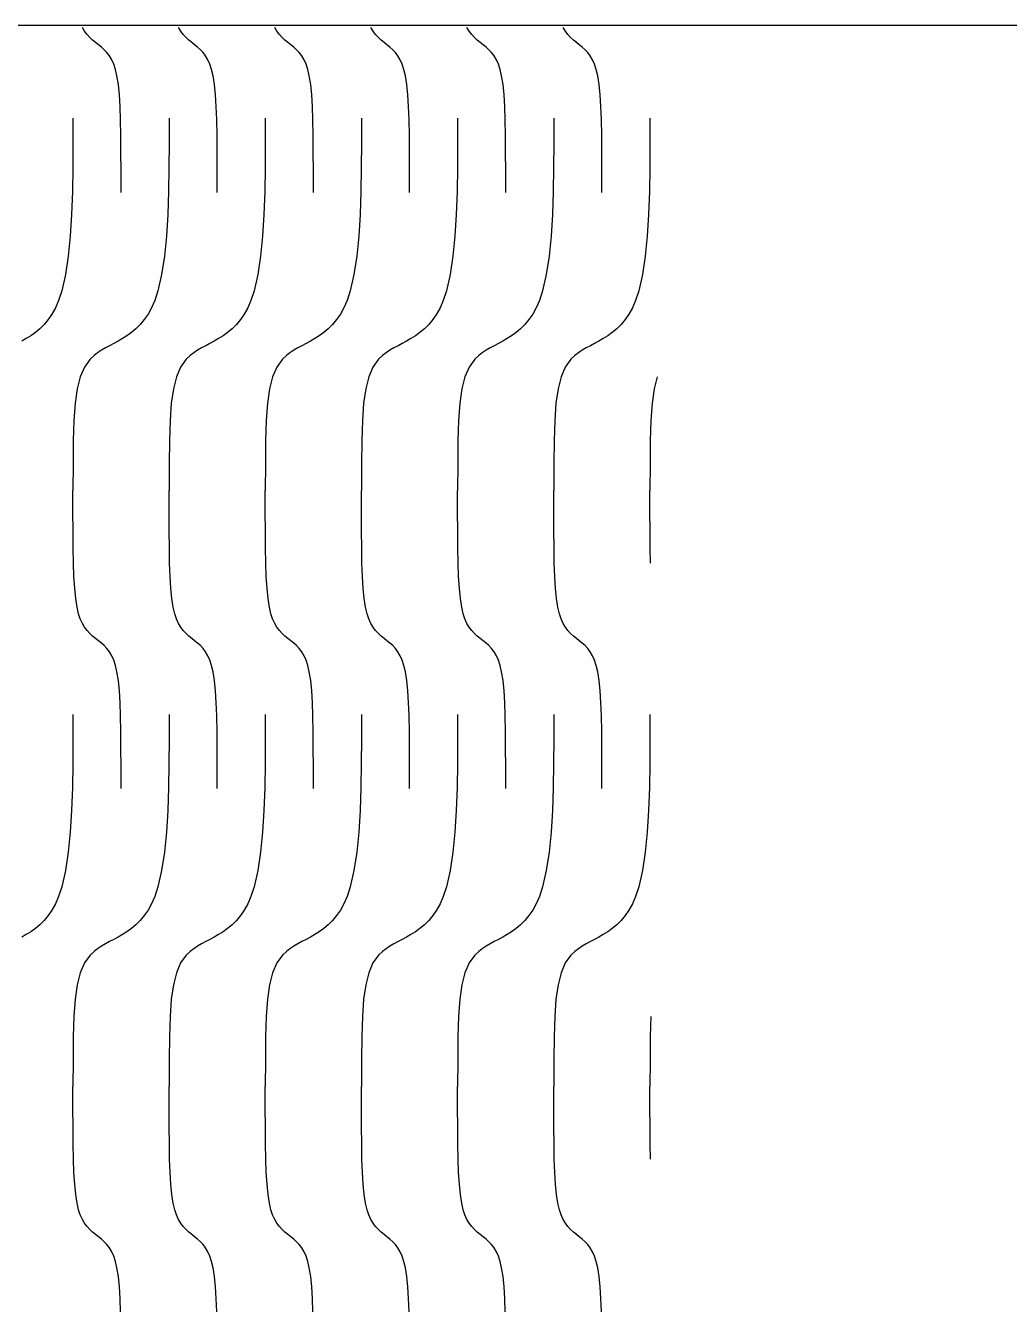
# Model space of a CAD drawing. Header units: millimetres. Extents: x 2967 to 3312, y 1779 to 1941.
# Drawn here: x 3136.41 to 3161.99, y 1908.12 to 1941.38 of the extents above; entities that cross this region are included whole.
import ezdxf

# ---------------------------------------------------------------- set-up
doc = ezdxf.new("R2010")
doc.units = ezdxf.units.MM

msp = doc.modelspace()

# ---------------------------------------------------------------- linework, layer by layer
for p, q in [((3137.95, 1941.231), (3137.89, 1941.331)), ((3138.015, 1941.146), (3137.95, 1941.231)), ((3138.085, 1941.071), (3138.015, 1941.146)), ((3140.45, 1941.231), (3140.39, 1941.331)), ((3140.515, 1941.146), (3140.45, 1941.231)), ((3140.585, 1941.071), (3140.515, 1941.146)), ((3142.95, 1941.231), (3142.89, 1941.331)), ((3143.015, 1941.146), (3142.95, 1941.231)), ((3143.085, 1941.071), (3143.015, 1941.146)), ((3145.45, 1941.231), (3145.39, 1941.331)), ((3145.515, 1941.146), (3145.45, 1941.231)), ((3145.585, 1941.071), (3145.515, 1941.146)), ((3147.95, 1941.231), (3147.89, 1941.331)), ((3148.015, 1941.146), (3147.95, 1941.231)), ((3148.085, 1941.071), (3148.015, 1941.146)), ((3150.45, 1941.231), (3150.39, 1941.331)), ((3150.515, 1941.146), (3150.45, 1941.231)), ((3150.585, 1941.071), (3150.515, 1941.146)), ((3138.158, 1941.004), (3138.085, 1941.071)), ((3138.234, 1940.942), (3138.158, 1941.004)), ((3138.31, 1940.882), (3138.234, 1940.942)), ((3138.386, 1940.82), (3138.31, 1940.882)), ((3138.459, 1940.753), (3138.386, 1940.82)), ((3140.658, 1941.004), (3140.585, 1941.071)), ((3140.734, 1940.942), (3140.658, 1941.004)), ((3140.81, 1940.882), (3140.734, 1940.942)), ((3140.886, 1940.82), (3140.81, 1940.882)), ((3140.959, 1940.753), (3140.886, 1940.82)), ((3143.158, 1941.004), (3143.085, 1941.071)), ((3143.234, 1940.942), (3143.158, 1941.004)), ((3143.31, 1940.882), (3143.234, 1940.942)), ((3143.386, 1940.82), (3143.31, 1940.882)), ((3143.459, 1940.753), (3143.386, 1940.82)), ((3145.658, 1941.004), (3145.585, 1941.071)), ((3145.734, 1940.942), (3145.658, 1941.004)), ((3145.81, 1940.882), (3145.734, 1940.942)), ((3145.886, 1940.82), (3145.81, 1940.882)), ((3145.959, 1940.753), (3145.886, 1940.82)), ((3148.158, 1941.004), (3148.085, 1941.071)), ((3148.234, 1940.942), (3148.158, 1941.004)), ((3148.31, 1940.882), (3148.234, 1940.942)), ((3148.386, 1940.82), (3148.31, 1940.882)), ((3148.459, 1940.753), (3148.386, 1940.82)), ((3150.658, 1941.004), (3150.585, 1941.071)), ((3150.734, 1940.942), (3150.658, 1941.004)), ((3150.81, 1940.882), (3150.734, 1940.942)), ((3150.886, 1940.82), (3150.81, 1940.882)), ((3150.959, 1940.753), (3150.886, 1940.82)), ((3138.528, 1940.678), (3138.459, 1940.753)), ((3138.594, 1940.592), (3138.528, 1940.678)), ((3138.653, 1940.493), (3138.594, 1940.592)), ((3138.706, 1940.376), (3138.653, 1940.493)), ((3141.028, 1940.678), (3140.959, 1940.753)), ((3141.094, 1940.592), (3141.028, 1940.678)), ((3141.153, 1940.493), (3141.094, 1940.592)), ((3141.206, 1940.376), (3141.153, 1940.493)), ((3143.528, 1940.678), (3143.459, 1940.753)), ((3143.594, 1940.592), (3143.528, 1940.678)), ((3143.653, 1940.493), (3143.594, 1940.592)), ((3143.706, 1940.376), (3143.653, 1940.493)), ((3146.028, 1940.678), (3145.959, 1940.753)), ((3146.094, 1940.592), (3146.028, 1940.678)), ((3146.153, 1940.493), (3146.094, 1940.592)), ((3146.206, 1940.376), (3146.153, 1940.493)), ((3148.528, 1940.678), (3148.459, 1940.753)), ((3148.594, 1940.592), (3148.528, 1940.678)), ((3148.653, 1940.493), (3148.594, 1940.592)), ((3148.706, 1940.376), (3148.653, 1940.493)), ((3151.028, 1940.678), (3150.959, 1940.753)), ((3151.094, 1940.592), (3151.028, 1940.678)), ((3151.153, 1940.493), (3151.094, 1940.592)), ((3151.206, 1940.376), (3151.153, 1940.493)), ((3138.752, 1940.24), (3138.706, 1940.376)), ((3138.791, 1940.071), (3138.752, 1940.24)), ((3141.252, 1940.24), (3141.206, 1940.376)), ((3141.291, 1940.071), (3141.252, 1940.24)), ((3143.752, 1940.24), (3143.706, 1940.376)), ((3143.791, 1940.071), (3143.752, 1940.24)), ((3146.252, 1940.24), (3146.206, 1940.376)), ((3146.291, 1940.071), (3146.252, 1940.24)), ((3148.752, 1940.24), (3148.706, 1940.376)), ((3148.791, 1940.071), (3148.752, 1940.24)), ((3151.252, 1940.24), (3151.206, 1940.376)), ((3151.291, 1940.071), (3151.252, 1940.24)), ((3138.826, 1939.844), (3138.791, 1940.071)), ((3138.852, 1939.58), (3138.826, 1939.844)), ((3141.326, 1939.844), (3141.291, 1940.071)), ((3141.352, 1939.58), (3141.326, 1939.844)), ((3143.826, 1939.844), (3143.791, 1940.071)), ((3143.852, 1939.58), (3143.826, 1939.844)), ((3146.326, 1939.844), (3146.291, 1940.071)), ((3146.352, 1939.58), (3146.326, 1939.844)), ((3148.826, 1939.844), (3148.791, 1940.071)), ((3148.852, 1939.58), (3148.826, 1939.844)), ((3151.326, 1939.844), (3151.291, 1940.071)), ((3151.352, 1939.58), (3151.326, 1939.844)), ((3138.871, 1939.274), (3138.852, 1939.58)), ((3141.371, 1939.274), (3141.352, 1939.58)), ((3143.871, 1939.274), (3143.852, 1939.58)), ((3146.371, 1939.274), (3146.352, 1939.58)), ((3148.871, 1939.274), (3148.852, 1939.58)), ((3151.371, 1939.274), (3151.352, 1939.58)), ((3138.884, 1938.926), (3138.871, 1939.274)), ((3141.384, 1938.926), (3141.371, 1939.274)), ((3143.884, 1938.926), (3143.871, 1939.274)), ((3146.384, 1938.926), (3146.371, 1939.274)), ((3148.884, 1938.926), (3148.871, 1939.274)), ((3151.384, 1938.926), (3151.371, 1939.274)), ((3137.647, 1938.968), (3137.646, 1938.323)), ((3138.891, 1938.531), (3138.884, 1938.926)), ((3140.147, 1938.968), (3140.146, 1938.323)), ((3141.391, 1938.531), (3141.384, 1938.926)), ((3142.647, 1938.968), (3142.646, 1938.323)), ((3143.891, 1938.531), (3143.884, 1938.926)), ((3145.147, 1938.968), (3145.146, 1938.323)), ((3146.391, 1938.531), (3146.384, 1938.926)), ((3147.647, 1938.968), (3147.646, 1938.323)), ((3148.891, 1938.531), (3148.884, 1938.926)), ((3150.147, 1938.968), (3150.146, 1938.323)), ((3151.391, 1938.531), (3151.384, 1938.926)), ((3152.647, 1938.968), (3152.646, 1938.323)), ((3138.895, 1938.087), (3138.891, 1938.531)), ((3141.395, 1938.087), (3141.391, 1938.531)), ((3143.895, 1938.087), (3143.891, 1938.531)), ((3146.395, 1938.087), (3146.391, 1938.531)), ((3148.895, 1938.087), (3148.891, 1938.531)), ((3151.395, 1938.087), (3151.391, 1938.531)), ((3137.646, 1938.323), (3137.642, 1937.687)), ((3140.146, 1938.323), (3140.142, 1937.687)), ((3142.646, 1938.323), (3142.642, 1937.687)), ((3145.146, 1938.323), (3145.142, 1937.687)), ((3147.646, 1938.323), (3147.642, 1937.687)), ((3150.146, 1938.323), (3150.142, 1937.687)), ((3152.646, 1938.323), (3152.642, 1937.687)), ((3138.897, 1937.59), (3138.895, 1938.087)), ((3141.397, 1937.59), (3141.395, 1938.087)), ((3143.897, 1937.59), (3143.895, 1938.087)), ((3146.397, 1937.59), (3146.395, 1938.087)), ((3148.897, 1937.59), (3148.895, 1938.087)), ((3151.397, 1937.59), (3151.395, 1938.087)), ((3137.642, 1937.687), (3137.632, 1937.066)), ((3138.897, 1937.039), (3138.897, 1937.59)), ((3140.142, 1937.687), (3140.132, 1937.066)), ((3141.397, 1937.039), (3141.397, 1937.59)), ((3142.642, 1937.687), (3142.632, 1937.066)), ((3143.897, 1937.039), (3143.897, 1937.59)), ((3145.142, 1937.687), (3145.132, 1937.066)), ((3146.397, 1937.039), (3146.397, 1937.59)), ((3147.642, 1937.687), (3147.632, 1937.066)), ((3148.897, 1937.039), (3148.897, 1937.59)), ((3150.142, 1937.687), (3150.132, 1937.066)), ((3151.397, 1937.039), (3151.397, 1937.59)), ((3152.642, 1937.687), (3152.632, 1937.066)), ((3137.632, 1937.066), (3137.61, 1936.47)), ((3140.132, 1937.066), (3140.11, 1936.47)), ((3142.632, 1937.066), (3142.61, 1936.47)), ((3145.132, 1937.066), (3145.11, 1936.47)), ((3147.632, 1937.066), (3147.61, 1936.47)), ((3150.132, 1937.066), (3150.11, 1936.47)), ((3152.632, 1937.066), (3152.61, 1936.47)), ((3137.61, 1936.47), (3137.575, 1935.905)), ((3140.11, 1936.47), (3140.075, 1935.905)), ((3142.61, 1936.47), (3142.575, 1935.905)), ((3145.11, 1936.47), (3145.075, 1935.905)), ((3147.61, 1936.47), (3147.575, 1935.905)), ((3150.11, 1936.47), (3150.075, 1935.905)), ((3152.61, 1936.47), (3152.575, 1935.905)), ((3137.575, 1935.905), (3137.523, 1935.38)), ((3140.075, 1935.905), (3140.023, 1935.38)), ((3142.575, 1935.905), (3142.523, 1935.38)), ((3145.075, 1935.905), (3145.023, 1935.38)), ((3147.575, 1935.905), (3147.523, 1935.38)), ((3150.075, 1935.905), (3150.023, 1935.38)), ((3152.575, 1935.905), (3152.523, 1935.38)), ((3137.523, 1935.38), (3137.451, 1934.903)), ((3140.023, 1935.38), (3139.951, 1934.903)), ((3142.523, 1935.38), (3142.451, 1934.903)), ((3145.023, 1935.38), (3144.951, 1934.903)), ((3147.523, 1935.38), (3147.451, 1934.903)), ((3150.023, 1935.38), (3149.951, 1934.903)), ((3152.523, 1935.38), (3152.451, 1934.903)), ((3137.451, 1934.903), (3137.354, 1934.482)), ((3139.951, 1934.903), (3139.854, 1934.482)), ((3142.451, 1934.903), (3142.354, 1934.482)), ((3144.951, 1934.903), (3144.854, 1934.482)), ((3147.451, 1934.903), (3147.354, 1934.482)), ((3149.951, 1934.903), (3149.854, 1934.482)), ((3152.451, 1934.903), (3152.354, 1934.482)), ((3137.354, 1934.482), (3137.271, 1934.231)), ((3139.854, 1934.482), (3139.771, 1934.231)), ((3142.354, 1934.482), (3142.271, 1934.231)), ((3144.854, 1934.482), (3144.771, 1934.231)), ((3147.354, 1934.482), (3147.271, 1934.231)), ((3149.854, 1934.482), (3149.771, 1934.231)), ((3152.354, 1934.482), (3152.271, 1934.231)), ((3137.271, 1934.231), (3137.19, 1934.043)), ((3139.771, 1934.231), (3139.69, 1934.043)), ((3142.271, 1934.231), (3142.19, 1934.043)), ((3144.771, 1934.231), (3144.69, 1934.043)), ((3147.271, 1934.231), (3147.19, 1934.043)), ((3149.771, 1934.231), (3149.69, 1934.043)), ((3152.271, 1934.231), (3152.19, 1934.043)), ((3137.099, 1933.878), (3137, 1933.734)), ((3137.19, 1934.043), (3137.099, 1933.878)), ((3139.599, 1933.878), (3139.5, 1933.734)), ((3139.69, 1934.043), (3139.599, 1933.878)), ((3142.099, 1933.878), (3142, 1933.734)), ((3142.19, 1934.043), (3142.099, 1933.878)), ((3144.599, 1933.878), (3144.5, 1933.734)), ((3144.69, 1934.043), (3144.599, 1933.878)), ((3147.099, 1933.878), (3147, 1933.734)), ((3147.19, 1934.043), (3147.099, 1933.878)), ((3149.599, 1933.878), (3149.5, 1933.734)), ((3149.69, 1934.043), (3149.599, 1933.878)), ((3152.099, 1933.878), (3152, 1933.734)), ((3152.19, 1934.043), (3152.099, 1933.878)), ((3136.783, 1933.496), (3136.668, 1933.399)), ((3136.895, 1933.607), (3136.783, 1933.496)), ((3137, 1933.734), (3136.895, 1933.607)), ((3139.283, 1933.496), (3139.168, 1933.399)), ((3139.395, 1933.607), (3139.283, 1933.496)), ((3139.5, 1933.734), (3139.395, 1933.607)), ((3141.783, 1933.496), (3141.668, 1933.399)), ((3141.895, 1933.607), (3141.783, 1933.496)), ((3142, 1933.734), (3141.895, 1933.607)), ((3144.283, 1933.496), (3144.168, 1933.399)), ((3144.395, 1933.607), (3144.283, 1933.496)), ((3144.5, 1933.734), (3144.395, 1933.607)), ((3146.783, 1933.496), (3146.668, 1933.399)), ((3146.895, 1933.607), (3146.783, 1933.496)), ((3147, 1933.734), (3146.895, 1933.607)), ((3149.283, 1933.496), (3149.168, 1933.399)), ((3149.395, 1933.607), (3149.283, 1933.496)), ((3149.5, 1933.734), (3149.395, 1933.607)), ((3151.783, 1933.496), (3151.668, 1933.399)), ((3151.895, 1933.607), (3151.783, 1933.496)), ((3152, 1933.734), (3151.895, 1933.607)), ((3136.432, 1933.24), (3136.319, 1933.175)), ((3136.549, 1933.313), (3136.432, 1933.24)), ((3136.668, 1933.399), (3136.549, 1933.313)), ((3138.819, 1933.175), (3138.707, 1933.115)), ((3138.932, 1933.24), (3138.819, 1933.175)), ((3139.049, 1933.313), (3138.932, 1933.24)), ((3139.168, 1933.399), (3139.049, 1933.313)), ((3141.319, 1933.175), (3141.207, 1933.115)), ((3141.432, 1933.24), (3141.319, 1933.175)), ((3141.549, 1933.313), (3141.432, 1933.24)), ((3141.668, 1933.399), (3141.549, 1933.313)), ((3143.819, 1933.175), (3143.707, 1933.115)), ((3143.932, 1933.24), (3143.819, 1933.175)), ((3144.049, 1933.313), (3143.932, 1933.24)), ((3144.168, 1933.399), (3144.049, 1933.313)), ((3146.319, 1933.175), (3146.207, 1933.115)), ((3146.432, 1933.24), (3146.319, 1933.175)), ((3146.549, 1933.313), (3146.432, 1933.24)), ((3146.668, 1933.399), (3146.549, 1933.313)), ((3148.819, 1933.175), (3148.707, 1933.115)), ((3148.932, 1933.24), (3148.819, 1933.175)), ((3149.049, 1933.313), (3148.932, 1933.24)), ((3149.168, 1933.399), (3149.049, 1933.313)), ((3151.319, 1933.175), (3151.207, 1933.115)), ((3151.432, 1933.24), (3151.319, 1933.175)), ((3151.549, 1933.313), (3151.432, 1933.24)), ((3151.668, 1933.399), (3151.549, 1933.313)), ((3138.197, 1932.804), (3138.09, 1932.704)), ((3138.288, 1932.873), (3138.197, 1932.804)), ((3138.387, 1932.937), (3138.288, 1932.873)), ((3138.49, 1932.997), (3138.387, 1932.937)), ((3138.597, 1933.056), (3138.49, 1932.997)), ((3138.707, 1933.115), (3138.597, 1933.056)), ((3140.697, 1932.804), (3140.59, 1932.704)), ((3140.788, 1932.873), (3140.697, 1932.804)), ((3140.887, 1932.937), (3140.788, 1932.873)), ((3140.99, 1932.997), (3140.887, 1932.937)), ((3141.097, 1933.056), (3140.99, 1932.997)), ((3141.207, 1933.115), (3141.097, 1933.056)), ((3143.197, 1932.804), (3143.09, 1932.704)), ((3143.288, 1932.873), (3143.197, 1932.804)), ((3143.387, 1932.937), (3143.288, 1932.873)), ((3143.49, 1932.997), (3143.387, 1932.937)), ((3143.597, 1933.056), (3143.49, 1932.997)), ((3143.707, 1933.115), (3143.597, 1933.056)), ((3145.697, 1932.804), (3145.59, 1932.704)), ((3145.788, 1932.873), (3145.697, 1932.804)), ((3145.887, 1932.937), (3145.788, 1932.873)), ((3145.99, 1932.997), (3145.887, 1932.937)), ((3146.097, 1933.056), (3145.99, 1932.997)), ((3146.207, 1933.115), (3146.097, 1933.056)), ((3148.197, 1932.804), (3148.09, 1932.704)), ((3148.288, 1932.873), (3148.197, 1932.804)), ((3148.387, 1932.937), (3148.288, 1932.873)), ((3148.49, 1932.997), (3148.387, 1932.937)), ((3148.597, 1933.056), (3148.49, 1932.997)), ((3148.707, 1933.115), (3148.597, 1933.056)), ((3150.697, 1932.804), (3150.59, 1932.704)), ((3150.788, 1932.873), (3150.697, 1932.804)), ((3150.887, 1932.937), (3150.788, 1932.873)), ((3150.99, 1932.997), (3150.887, 1932.937)), ((3151.097, 1933.056), (3150.99, 1932.997)), ((3151.207, 1933.115), (3151.097, 1933.056)), ((3137.944, 1932.501), (3137.835, 1932.246)), ((3138.09, 1932.704), (3137.944, 1932.501)), ((3140.444, 1932.501), (3140.335, 1932.246)), ((3140.59, 1932.704), (3140.444, 1932.501)), ((3142.944, 1932.501), (3142.835, 1932.246)), ((3143.09, 1932.704), (3142.944, 1932.501)), ((3145.444, 1932.501), (3145.335, 1932.246)), ((3145.59, 1932.704), (3145.444, 1932.501)), ((3147.944, 1932.501), (3147.835, 1932.246)), ((3148.09, 1932.704), (3147.944, 1932.501)), ((3150.444, 1932.501), (3150.335, 1932.246)), ((3150.59, 1932.704), (3150.444, 1932.501)), ((3137.835, 1932.246), (3137.756, 1931.934)), ((3140.335, 1932.246), (3140.256, 1931.934)), ((3142.835, 1932.246), (3142.756, 1931.934)), ((3145.335, 1932.246), (3145.256, 1931.934)), ((3147.835, 1932.246), (3147.756, 1931.934)), ((3150.335, 1932.246), (3150.256, 1931.934)), ((3152.835, 1932.246), (3152.756, 1931.934)), ((3137.756, 1931.934), (3137.703, 1931.557)), ((3140.256, 1931.934), (3140.203, 1931.557)), ((3142.756, 1931.934), (3142.703, 1931.557)), ((3145.256, 1931.934), (3145.203, 1931.557)), ((3147.756, 1931.934), (3147.703, 1931.557)), ((3150.256, 1931.934), (3150.203, 1931.557)), ((3152.756, 1931.934), (3152.703, 1931.557)), ((3137.703, 1931.557), (3137.671, 1931.11)), ((3140.203, 1931.557), (3140.171, 1931.11)), ((3142.703, 1931.557), (3142.671, 1931.11)), ((3145.203, 1931.557), (3145.171, 1931.11)), ((3147.703, 1931.557), (3147.671, 1931.11)), ((3150.203, 1931.557), (3150.171, 1931.11)), ((3152.703, 1931.557), (3152.671, 1931.11)), ((3137.671, 1931.11), (3137.654, 1930.587)), ((3140.171, 1931.11), (3140.154, 1930.587)), ((3142.671, 1931.11), (3142.654, 1930.587)), ((3145.171, 1931.11), (3145.154, 1930.587)), ((3147.671, 1931.11), (3147.654, 1930.587)), ((3150.171, 1931.11), (3150.154, 1930.587)), ((3152.671, 1931.11), (3152.654, 1930.587)), ((3137.654, 1930.587), (3137.648, 1929.981)), ((3140.154, 1930.587), (3140.148, 1929.981)), ((3142.654, 1930.587), (3142.648, 1929.981)), ((3145.154, 1930.587), (3145.148, 1929.981)), ((3147.654, 1930.587), (3147.648, 1929.981)), ((3150.154, 1930.587), (3150.148, 1929.981)), ((3152.654, 1930.587), (3152.648, 1929.981)), ((3137.648, 1929.981), (3137.647, 1929.286)), ((3140.148, 1929.981), (3140.147, 1929.286)), ((3142.648, 1929.981), (3142.647, 1929.286)), ((3145.148, 1929.981), (3145.147, 1929.286)), ((3147.648, 1929.981), (3147.647, 1929.286)), ((3150.148, 1929.981), (3150.147, 1929.286)), ((3152.648, 1929.981), (3152.647, 1929.286)), ((3137.647, 1928.735), (3137.647, 1929.286)), ((3140.147, 1928.735), (3140.147, 1929.286)), ((3142.647, 1928.735), (3142.647, 1929.286)), ((3145.147, 1928.735), (3145.147, 1929.286)), ((3147.647, 1928.735), (3147.647, 1929.286)), ((3150.147, 1928.735), (3150.147, 1929.286)), ((3152.647, 1928.735), (3152.647, 1929.286)), ((3137.648, 1928.239), (3137.647, 1928.735)), ((3140.148, 1928.239), (3140.147, 1928.735)), ((3142.648, 1928.239), (3142.647, 1928.735)), ((3145.148, 1928.239), (3145.147, 1928.735)), ((3147.648, 1928.239), (3147.647, 1928.735)), ((3150.148, 1928.239), (3150.147, 1928.735)), ((3152.648, 1928.239), (3152.647, 1928.735)), ((3137.652, 1927.795), (3137.648, 1928.239)), ((3140.152, 1927.795), (3140.148, 1928.239)), ((3142.652, 1927.795), (3142.648, 1928.239)), ((3145.152, 1927.795), (3145.148, 1928.239)), ((3147.652, 1927.795), (3147.648, 1928.239)), ((3150.152, 1927.795), (3150.148, 1928.239)), ((3152.652, 1927.795), (3152.648, 1928.239)), ((3137.66, 1927.4), (3137.652, 1927.795)), ((3140.16, 1927.4), (3140.152, 1927.795)), ((3142.66, 1927.4), (3142.652, 1927.795)), ((3145.16, 1927.4), (3145.152, 1927.795)), ((3147.66, 1927.4), (3147.652, 1927.795)), ((3150.16, 1927.4), (3150.152, 1927.795)), ((3152.66, 1927.4), (3152.652, 1927.795)), ((3137.673, 1927.052), (3137.66, 1927.4)), ((3140.173, 1927.052), (3140.16, 1927.4)), ((3142.673, 1927.052), (3142.66, 1927.4)), ((3145.173, 1927.052), (3145.16, 1927.4)), ((3147.673, 1927.052), (3147.66, 1927.4)), ((3150.173, 1927.052), (3150.16, 1927.4)), ((3137.691, 1926.746), (3137.673, 1927.052)), ((3140.191, 1926.746), (3140.173, 1927.052)), ((3142.691, 1926.746), (3142.673, 1927.052)), ((3145.191, 1926.746), (3145.173, 1927.052)), ((3147.691, 1926.746), (3147.673, 1927.052)), ((3150.191, 1926.746), (3150.173, 1927.052)), ((3137.718, 1926.482), (3137.691, 1926.746)), ((3140.218, 1926.482), (3140.191, 1926.746)), ((3142.718, 1926.482), (3142.691, 1926.746)), ((3145.218, 1926.482), (3145.191, 1926.746)), ((3147.718, 1926.482), (3147.691, 1926.746)), ((3150.218, 1926.482), (3150.191, 1926.746)), ((3137.753, 1926.254), (3137.718, 1926.482)), ((3137.791, 1926.086), (3137.753, 1926.254)), ((3140.253, 1926.254), (3140.218, 1926.482)), ((3140.291, 1926.086), (3140.253, 1926.254)), ((3142.753, 1926.254), (3142.718, 1926.482)), ((3142.791, 1926.086), (3142.753, 1926.254)), ((3145.253, 1926.254), (3145.218, 1926.482)), ((3145.291, 1926.086), (3145.253, 1926.254)), ((3147.753, 1926.254), (3147.718, 1926.482)), ((3147.791, 1926.086), (3147.753, 1926.254)), ((3150.253, 1926.254), (3150.218, 1926.482)), ((3150.291, 1926.086), (3150.253, 1926.254)), ((3137.837, 1925.95), (3137.791, 1926.086)), ((3137.89, 1925.833), (3137.837, 1925.95)), ((3137.95, 1925.733), (3137.89, 1925.833)), ((3140.337, 1925.95), (3140.291, 1926.086)), ((3140.39, 1925.833), (3140.337, 1925.95)), ((3140.45, 1925.733), (3140.39, 1925.833)), ((3142.837, 1925.95), (3142.791, 1926.086)), ((3142.89, 1925.833), (3142.837, 1925.95)), ((3142.95, 1925.733), (3142.89, 1925.833)), ((3145.337, 1925.95), (3145.291, 1926.086)), ((3145.39, 1925.833), (3145.337, 1925.95)), ((3145.45, 1925.733), (3145.39, 1925.833)), ((3147.837, 1925.95), (3147.791, 1926.086)), ((3147.89, 1925.833), (3147.837, 1925.95)), ((3147.95, 1925.733), (3147.89, 1925.833)), ((3150.337, 1925.95), (3150.291, 1926.086)), ((3150.39, 1925.833), (3150.337, 1925.95)), ((3150.45, 1925.733), (3150.39, 1925.833)), ((3138.015, 1925.647), (3137.95, 1925.733)), ((3138.085, 1925.572), (3138.015, 1925.647)), ((3138.158, 1925.505), (3138.085, 1925.572)), ((3138.234, 1925.443), (3138.158, 1925.505)), ((3140.515, 1925.647), (3140.45, 1925.733)), ((3140.585, 1925.572), (3140.515, 1925.647)), ((3140.658, 1925.505), (3140.585, 1925.572)), ((3140.734, 1925.443), (3140.658, 1925.505)), ((3143.015, 1925.647), (3142.95, 1925.733)), ((3143.085, 1925.572), (3143.015, 1925.647)), ((3143.158, 1925.505), (3143.085, 1925.572)), ((3143.234, 1925.443), (3143.158, 1925.505)), ((3145.515, 1925.647), (3145.45, 1925.733)), ((3145.585, 1925.572), (3145.515, 1925.647)), ((3145.658, 1925.505), (3145.585, 1925.572)), ((3145.734, 1925.443), (3145.658, 1925.505)), ((3148.015, 1925.647), (3147.95, 1925.733)), ((3148.085, 1925.572), (3148.015, 1925.647)), ((3148.158, 1925.505), (3148.085, 1925.572)), ((3148.234, 1925.443), (3148.158, 1925.505)), ((3150.515, 1925.647), (3150.45, 1925.733)), ((3150.585, 1925.572), (3150.515, 1925.647)), ((3150.658, 1925.505), (3150.585, 1925.572)), ((3150.734, 1925.443), (3150.658, 1925.505)), ((3138.31, 1925.384), (3138.234, 1925.443)), ((3138.386, 1925.322), (3138.31, 1925.384)), ((3138.459, 1925.255), (3138.386, 1925.322)), ((3138.528, 1925.18), (3138.459, 1925.255)), ((3138.594, 1925.094), (3138.528, 1925.18)), ((3140.81, 1925.384), (3140.734, 1925.443)), ((3140.886, 1925.322), (3140.81, 1925.384)), ((3140.959, 1925.255), (3140.886, 1925.322)), ((3141.028, 1925.18), (3140.959, 1925.255)), ((3141.094, 1925.094), (3141.028, 1925.18)), ((3143.31, 1925.384), (3143.234, 1925.443)), ((3143.386, 1925.322), (3143.31, 1925.384)), ((3143.459, 1925.255), (3143.386, 1925.322)), ((3143.528, 1925.18), (3143.459, 1925.255)), ((3143.594, 1925.094), (3143.528, 1925.18)), ((3145.81, 1925.384), (3145.734, 1925.443)), ((3145.886, 1925.322), (3145.81, 1925.384)), ((3145.959, 1925.255), (3145.886, 1925.322)), ((3146.028, 1925.18), (3145.959, 1925.255)), ((3146.094, 1925.094), (3146.028, 1925.18)), ((3148.31, 1925.384), (3148.234, 1925.443)), ((3148.386, 1925.322), (3148.31, 1925.384)), ((3148.459, 1925.255), (3148.386, 1925.322)), ((3148.528, 1925.18), (3148.459, 1925.255)), ((3148.594, 1925.094), (3148.528, 1925.18)), ((3150.81, 1925.384), (3150.734, 1925.443)), ((3150.886, 1925.322), (3150.81, 1925.384)), ((3150.959, 1925.255), (3150.886, 1925.322)), ((3151.028, 1925.18), (3150.959, 1925.255)), ((3151.094, 1925.094), (3151.028, 1925.18)), ((3138.653, 1924.994), (3138.594, 1925.094)), ((3138.706, 1924.878), (3138.653, 1924.994)), ((3138.752, 1924.741), (3138.706, 1924.878)), ((3141.153, 1924.994), (3141.094, 1925.094)), ((3141.206, 1924.878), (3141.153, 1924.994)), ((3141.252, 1924.741), (3141.206, 1924.878)), ((3143.653, 1924.994), (3143.594, 1925.094)), ((3143.706, 1924.878), (3143.653, 1924.994)), ((3143.752, 1924.741), (3143.706, 1924.878)), ((3146.153, 1924.994), (3146.094, 1925.094)), ((3146.206, 1924.878), (3146.153, 1924.994)), ((3146.252, 1924.741), (3146.206, 1924.878)), ((3148.653, 1924.994), (3148.594, 1925.094)), ((3148.706, 1924.878), (3148.653, 1924.994)), ((3148.752, 1924.741), (3148.706, 1924.878)), ((3151.153, 1924.994), (3151.094, 1925.094)), ((3151.206, 1924.878), (3151.153, 1924.994)), ((3151.252, 1924.741), (3151.206, 1924.878)), ((3138.791, 1924.573), (3138.752, 1924.741)), ((3138.826, 1924.346), (3138.791, 1924.573)), ((3141.291, 1924.573), (3141.252, 1924.741)), ((3141.326, 1924.346), (3141.291, 1924.573)), ((3143.791, 1924.573), (3143.752, 1924.741)), ((3143.826, 1924.346), (3143.791, 1924.573)), ((3146.291, 1924.573), (3146.252, 1924.741)), ((3146.326, 1924.346), (3146.291, 1924.573)), ((3148.791, 1924.573), (3148.752, 1924.741)), ((3148.826, 1924.346), (3148.791, 1924.573)), ((3151.291, 1924.573), (3151.252, 1924.741)), ((3151.326, 1924.346), (3151.291, 1924.573)), ((3138.852, 1924.081), (3138.826, 1924.346)), ((3141.352, 1924.081), (3141.326, 1924.346)), ((3143.852, 1924.081), (3143.826, 1924.346)), ((3146.352, 1924.081), (3146.326, 1924.346)), ((3148.852, 1924.081), (3148.826, 1924.346)), ((3151.352, 1924.081), (3151.326, 1924.346)), ((3138.871, 1923.776), (3138.852, 1924.081)), ((3141.371, 1923.776), (3141.352, 1924.081)), ((3143.871, 1923.776), (3143.852, 1924.081)), ((3146.371, 1923.776), (3146.352, 1924.081)), ((3148.871, 1923.776), (3148.852, 1924.081)), ((3151.371, 1923.776), (3151.352, 1924.081)), ((3138.884, 1923.427), (3138.871, 1923.776)), ((3141.384, 1923.427), (3141.371, 1923.776)), ((3143.884, 1923.427), (3143.871, 1923.776)), ((3146.384, 1923.427), (3146.371, 1923.776)), ((3148.884, 1923.427), (3148.871, 1923.776)), ((3151.384, 1923.427), (3151.371, 1923.776)), ((3137.647, 1923.469), (3137.646, 1922.825)), ((3138.891, 1923.032), (3138.884, 1923.427)), ((3140.147, 1923.469), (3140.146, 1922.825)), ((3141.391, 1923.032), (3141.384, 1923.427)), ((3142.647, 1923.469), (3142.646, 1922.825)), ((3143.891, 1923.032), (3143.884, 1923.427)), ((3145.147, 1923.469), (3145.146, 1922.825)), ((3146.391, 1923.032), (3146.384, 1923.427)), ((3147.647, 1923.469), (3147.646, 1922.825)), ((3148.891, 1923.032), (3148.884, 1923.427)), ((3150.147, 1923.469), (3150.146, 1922.825)), ((3151.391, 1923.032), (3151.384, 1923.427)), ((3152.647, 1923.469), (3152.646, 1922.825)), ((3138.895, 1922.588), (3138.891, 1923.032)), ((3141.395, 1922.588), (3141.391, 1923.032)), ((3143.895, 1922.588), (3143.891, 1923.032)), ((3146.395, 1922.588), (3146.391, 1923.032)), ((3148.895, 1922.588), (3148.891, 1923.032)), ((3151.395, 1922.588), (3151.391, 1923.032)), ((3137.646, 1922.825), (3137.642, 1922.188)), ((3138.897, 1922.092), (3138.895, 1922.588)), ((3140.146, 1922.825), (3140.142, 1922.188)), ((3141.397, 1922.092), (3141.395, 1922.588)), ((3142.646, 1922.825), (3142.642, 1922.188)), ((3143.897, 1922.092), (3143.895, 1922.588)), ((3145.146, 1922.825), (3145.142, 1922.188)), ((3146.397, 1922.092), (3146.395, 1922.588)), ((3147.646, 1922.825), (3147.642, 1922.188)), ((3148.897, 1922.092), (3148.895, 1922.588)), ((3150.146, 1922.825), (3150.142, 1922.188)), ((3151.397, 1922.092), (3151.395, 1922.588)), ((3152.646, 1922.825), (3152.642, 1922.188)), ((3137.642, 1922.188), (3137.632, 1921.568)), ((3140.142, 1922.188), (3140.132, 1921.568)), ((3142.642, 1922.188), (3142.632, 1921.568)), ((3145.142, 1922.188), (3145.132, 1921.568)), ((3147.642, 1922.188), (3147.632, 1921.568)), ((3150.142, 1922.188), (3150.132, 1921.568)), ((3152.642, 1922.188), (3152.632, 1921.568)), ((3138.897, 1921.541), (3138.897, 1922.092)), ((3141.397, 1921.541), (3141.397, 1922.092)), ((3143.897, 1921.541), (3143.897, 1922.092)), ((3146.397, 1921.541), (3146.397, 1922.092)), ((3148.897, 1921.541), (3148.897, 1922.092)), ((3151.397, 1921.541), (3151.397, 1922.092)), ((3137.632, 1921.568), (3137.61, 1920.971)), ((3140.132, 1921.568), (3140.11, 1920.971)), ((3142.632, 1921.568), (3142.61, 1920.971)), ((3145.132, 1921.568), (3145.11, 1920.971)), ((3147.632, 1921.568), (3147.61, 1920.971)), ((3150.132, 1921.568), (3150.11, 1920.971)), ((3152.632, 1921.568), (3152.61, 1920.971)), ((3137.61, 1920.971), (3137.575, 1920.407)), ((3140.11, 1920.971), (3140.075, 1920.407)), ((3142.61, 1920.971), (3142.575, 1920.407)), ((3145.11, 1920.971), (3145.075, 1920.407)), ((3147.61, 1920.971), (3147.575, 1920.407)), ((3150.11, 1920.971), (3150.075, 1920.407)), ((3152.61, 1920.971), (3152.575, 1920.407)), ((3137.575, 1920.407), (3137.523, 1919.882)), ((3140.075, 1920.407), (3140.023, 1919.882)), ((3142.575, 1920.407), (3142.523, 1919.882)), ((3145.075, 1920.407), (3145.023, 1919.882)), ((3147.575, 1920.407), (3147.523, 1919.882)), ((3150.075, 1920.407), (3150.023, 1919.882)), ((3152.575, 1920.407), (3152.523, 1919.882)), ((3137.523, 1919.882), (3137.451, 1919.405)), ((3140.023, 1919.882), (3139.951, 1919.405)), ((3142.523, 1919.882), (3142.451, 1919.405)), ((3145.023, 1919.882), (3144.951, 1919.405)), ((3147.523, 1919.882), (3147.451, 1919.405)), ((3150.023, 1919.882), (3149.951, 1919.405)), ((3152.523, 1919.882), (3152.451, 1919.405)), ((3137.451, 1919.405), (3137.354, 1918.984)), ((3139.951, 1919.405), (3139.854, 1918.984)), ((3142.451, 1919.405), (3142.354, 1918.984)), ((3144.951, 1919.405), (3144.854, 1918.984)), ((3147.451, 1919.405), (3147.354, 1918.984)), ((3149.951, 1919.405), (3149.854, 1918.984)), ((3152.451, 1919.405), (3152.354, 1918.984)), ((3137.354, 1918.984), (3137.271, 1918.732)), ((3139.854, 1918.984), (3139.771, 1918.732)), ((3142.354, 1918.984), (3142.271, 1918.732)), ((3144.854, 1918.984), (3144.771, 1918.732)), ((3147.354, 1918.984), (3147.271, 1918.732)), ((3149.854, 1918.984), (3149.771, 1918.732)), ((3152.354, 1918.984), (3152.271, 1918.732)), ((3137.19, 1918.545), (3137.099, 1918.38)), ((3137.271, 1918.732), (3137.19, 1918.545)), ((3139.69, 1918.545), (3139.599, 1918.38)), ((3139.771, 1918.732), (3139.69, 1918.545)), ((3142.19, 1918.545), (3142.099, 1918.38)), ((3142.271, 1918.732), (3142.19, 1918.545)), ((3144.69, 1918.545), (3144.599, 1918.38)), ((3144.771, 1918.732), (3144.69, 1918.545)), ((3147.19, 1918.545), (3147.099, 1918.38)), ((3147.271, 1918.732), (3147.19, 1918.545)), ((3149.69, 1918.545), (3149.599, 1918.38)), ((3149.771, 1918.732), (3149.69, 1918.545)), ((3152.19, 1918.545), (3152.099, 1918.38)), ((3152.271, 1918.732), (3152.19, 1918.545)), ((3137, 1918.235), (3136.895, 1918.108)), ((3137.099, 1918.38), (3137, 1918.235)), ((3139.5, 1918.235), (3139.395, 1918.108)), ((3139.599, 1918.38), (3139.5, 1918.235)), ((3142, 1918.235), (3141.895, 1918.108)), ((3142.099, 1918.38), (3142, 1918.235)), ((3144.5, 1918.235), (3144.395, 1918.108)), ((3144.599, 1918.38), (3144.5, 1918.235)), ((3147, 1918.235), (3146.895, 1918.108)), ((3147.099, 1918.38), (3147, 1918.235)), ((3149.5, 1918.235), (3149.395, 1918.108)), ((3149.599, 1918.38), (3149.5, 1918.235)), ((3152, 1918.235), (3151.895, 1918.108)), ((3152.099, 1918.38), (3152, 1918.235)), ((3136.668, 1917.9), (3136.549, 1917.815)), ((3136.783, 1917.998), (3136.668, 1917.9)), ((3136.895, 1918.108), (3136.783, 1917.998)), ((3139.168, 1917.9), (3139.049, 1917.815)), ((3139.283, 1917.998), (3139.168, 1917.9)), ((3139.395, 1918.108), (3139.283, 1917.998)), ((3141.668, 1917.9), (3141.549, 1917.815)), ((3141.783, 1917.998), (3141.668, 1917.9)), ((3141.895, 1918.108), (3141.783, 1917.998)), ((3144.168, 1917.9), (3144.049, 1917.815)), ((3144.283, 1917.998), (3144.168, 1917.9)), ((3144.395, 1918.108), (3144.283, 1917.998)), ((3146.668, 1917.9), (3146.549, 1917.815)), ((3146.783, 1917.998), (3146.668, 1917.9)), ((3146.895, 1918.108), (3146.783, 1917.998)), ((3149.168, 1917.9), (3149.049, 1917.815)), ((3149.283, 1917.998), (3149.168, 1917.9)), ((3149.395, 1918.108), (3149.283, 1917.998)), ((3151.668, 1917.9), (3151.549, 1917.815)), ((3151.783, 1917.998), (3151.668, 1917.9)), ((3151.895, 1918.108), (3151.783, 1917.998)), ((3136.432, 1917.742), (3136.319, 1917.677)), ((3136.549, 1917.815), (3136.432, 1917.742)), ((3138.597, 1917.558), (3138.49, 1917.499)), ((3138.707, 1917.616), (3138.597, 1917.558)), ((3138.819, 1917.677), (3138.707, 1917.616)), ((3138.932, 1917.742), (3138.819, 1917.677)), ((3139.049, 1917.815), (3138.932, 1917.742)), ((3141.097, 1917.558), (3140.99, 1917.499)), ((3141.207, 1917.616), (3141.097, 1917.558)), ((3141.319, 1917.677), (3141.207, 1917.616)), ((3141.432, 1917.742), (3141.319, 1917.677)), ((3141.549, 1917.815), (3141.432, 1917.742)), ((3143.597, 1917.558), (3143.49, 1917.499)), ((3143.707, 1917.616), (3143.597, 1917.558)), ((3143.819, 1917.677), (3143.707, 1917.616)), ((3143.932, 1917.742), (3143.819, 1917.677)), ((3144.049, 1917.815), (3143.932, 1917.742)), ((3146.097, 1917.558), (3145.99, 1917.499)), ((3146.207, 1917.616), (3146.097, 1917.558)), ((3146.319, 1917.677), (3146.207, 1917.616)), ((3146.432, 1917.742), (3146.319, 1917.677)), ((3146.549, 1917.815), (3146.432, 1917.742)), ((3148.597, 1917.558), (3148.49, 1917.499)), ((3148.707, 1917.616), (3148.597, 1917.558)), ((3148.819, 1917.677), (3148.707, 1917.616)), ((3148.932, 1917.742), (3148.819, 1917.677)), ((3149.049, 1917.815), (3148.932, 1917.742)), ((3151.097, 1917.558), (3150.99, 1917.499)), ((3151.207, 1917.616), (3151.097, 1917.558)), ((3151.319, 1917.677), (3151.207, 1917.616)), ((3151.432, 1917.742), (3151.319, 1917.677)), ((3151.549, 1917.815), (3151.432, 1917.742)), ((3138.09, 1917.205), (3137.944, 1917.003)), ((3138.197, 1917.305), (3138.09, 1917.205)), ((3138.288, 1917.375), (3138.197, 1917.305)), ((3138.387, 1917.439), (3138.288, 1917.375)), ((3138.49, 1917.499), (3138.387, 1917.439)), ((3140.59, 1917.205), (3140.444, 1917.003)), ((3140.697, 1917.305), (3140.59, 1917.205)), ((3140.788, 1917.375), (3140.697, 1917.305)), ((3140.887, 1917.439), (3140.788, 1917.375)), ((3140.99, 1917.499), (3140.887, 1917.439)), ((3143.09, 1917.205), (3142.944, 1917.003)), ((3143.197, 1917.305), (3143.09, 1917.205)), ((3143.288, 1917.375), (3143.197, 1917.305)), ((3143.387, 1917.439), (3143.288, 1917.375)), ((3143.49, 1917.499), (3143.387, 1917.439)), ((3145.59, 1917.205), (3145.444, 1917.003)), ((3145.697, 1917.305), (3145.59, 1917.205)), ((3145.788, 1917.375), (3145.697, 1917.305)), ((3145.887, 1917.439), (3145.788, 1917.375)), ((3145.99, 1917.499), (3145.887, 1917.439)), ((3148.09, 1917.205), (3147.944, 1917.003)), ((3148.197, 1917.305), (3148.09, 1917.205)), ((3148.288, 1917.375), (3148.197, 1917.305)), ((3148.387, 1917.439), (3148.288, 1917.375)), ((3148.49, 1917.499), (3148.387, 1917.439)), ((3150.59, 1917.205), (3150.444, 1917.003)), ((3150.697, 1917.305), (3150.59, 1917.205)), ((3150.788, 1917.375), (3150.697, 1917.305)), ((3150.887, 1917.439), (3150.788, 1917.375)), ((3150.99, 1917.499), (3150.887, 1917.439)), ((3137.944, 1917.003), (3137.835, 1916.748)), ((3140.444, 1917.003), (3140.335, 1916.748)), ((3142.944, 1917.003), (3142.835, 1916.748)), ((3145.444, 1917.003), (3145.335, 1916.748)), ((3147.944, 1917.003), (3147.835, 1916.748)), ((3150.444, 1917.003), (3150.335, 1916.748)), ((3137.835, 1916.748), (3137.756, 1916.436)), ((3140.335, 1916.748), (3140.256, 1916.436)), ((3142.835, 1916.748), (3142.756, 1916.436)), ((3145.335, 1916.748), (3145.256, 1916.436)), ((3147.835, 1916.748), (3147.756, 1916.436)), ((3150.335, 1916.748), (3150.256, 1916.436)), ((3137.756, 1916.436), (3137.703, 1916.059)), ((3140.256, 1916.436), (3140.203, 1916.059)), ((3142.756, 1916.436), (3142.703, 1916.059)), ((3145.256, 1916.436), (3145.203, 1916.059)), ((3147.756, 1916.436), (3147.703, 1916.059)), ((3150.256, 1916.436), (3150.203, 1916.059)), ((3137.703, 1916.059), (3137.671, 1915.612)), ((3140.203, 1916.059), (3140.171, 1915.612)), ((3142.703, 1916.059), (3142.671, 1915.612)), ((3145.203, 1916.059), (3145.171, 1915.612)), ((3147.703, 1916.059), (3147.671, 1915.612)), ((3150.203, 1916.059), (3150.171, 1915.612)), ((3137.671, 1915.612), (3137.654, 1915.088)), ((3140.171, 1915.612), (3140.154, 1915.088)), ((3142.671, 1915.612), (3142.654, 1915.088)), ((3145.171, 1915.612), (3145.154, 1915.088)), ((3147.671, 1915.612), (3147.654, 1915.088)), ((3150.171, 1915.612), (3150.154, 1915.088)), ((3152.671, 1915.612), (3152.654, 1915.088)), ((3137.654, 1915.088), (3137.648, 1914.482)), ((3140.154, 1915.088), (3140.148, 1914.482)), ((3142.654, 1915.088), (3142.648, 1914.482)), ((3145.154, 1915.088), (3145.148, 1914.482)), ((3147.654, 1915.088), (3147.648, 1914.482)), ((3150.154, 1915.088), (3150.148, 1914.482)), ((3152.654, 1915.088), (3152.648, 1914.482)), ((3137.648, 1914.482), (3137.647, 1913.788)), ((3140.148, 1914.482), (3140.147, 1913.788)), ((3142.648, 1914.482), (3142.647, 1913.788)), ((3145.148, 1914.482), (3145.147, 1913.788)), ((3147.648, 1914.482), (3147.647, 1913.788)), ((3150.148, 1914.482), (3150.147, 1913.788)), ((3152.648, 1914.482), (3152.647, 1913.788)), ((3137.647, 1913.237), (3137.647, 1913.788)), ((3140.147, 1913.237), (3140.147, 1913.788)), ((3142.647, 1913.237), (3142.647, 1913.788)), ((3145.147, 1913.237), (3145.147, 1913.788)), ((3147.647, 1913.237), (3147.647, 1913.788)), ((3150.147, 1913.237), (3150.147, 1913.788)), ((3152.647, 1913.237), (3152.647, 1913.788)), ((3137.648, 1912.741), (3137.647, 1913.237)), ((3140.148, 1912.741), (3140.147, 1913.237)), ((3142.648, 1912.741), (3142.647, 1913.237)), ((3145.148, 1912.741), (3145.147, 1913.237)), ((3147.648, 1912.741), (3147.647, 1913.237)), ((3150.148, 1912.741), (3150.147, 1913.237)), ((3152.648, 1912.741), (3152.647, 1913.237)), ((3137.652, 1912.297), (3137.648, 1912.741)), ((3140.152, 1912.297), (3140.148, 1912.741)), ((3142.652, 1912.297), (3142.648, 1912.741)), ((3145.152, 1912.297), (3145.148, 1912.741)), ((3147.652, 1912.297), (3147.648, 1912.741)), ((3150.152, 1912.297), (3150.148, 1912.741)), ((3152.652, 1912.297), (3152.648, 1912.741)), ((3137.66, 1911.902), (3137.652, 1912.297)), ((3140.16, 1911.902), (3140.152, 1912.297)), ((3142.66, 1911.902), (3142.652, 1912.297)), ((3145.16, 1911.902), (3145.152, 1912.297)), ((3147.66, 1911.902), (3147.652, 1912.297)), ((3150.16, 1911.902), (3150.152, 1912.297)), ((3152.66, 1911.902), (3152.652, 1912.297)), ((3137.673, 1911.553), (3137.66, 1911.902)), ((3140.173, 1911.553), (3140.16, 1911.902)), ((3142.673, 1911.553), (3142.66, 1911.902)), ((3145.173, 1911.553), (3145.16, 1911.902)), ((3147.673, 1911.553), (3147.66, 1911.902)), ((3150.173, 1911.553), (3150.16, 1911.902)), ((3137.691, 1911.248), (3137.673, 1911.553)), ((3140.191, 1911.248), (3140.173, 1911.553)), ((3142.691, 1911.248), (3142.673, 1911.553)), ((3145.191, 1911.248), (3145.173, 1911.553)), ((3147.691, 1911.248), (3147.673, 1911.553)), ((3150.191, 1911.248), (3150.173, 1911.553)), ((3137.718, 1910.983), (3137.691, 1911.248)), ((3140.218, 1910.983), (3140.191, 1911.248)), ((3142.718, 1910.983), (3142.691, 1911.248)), ((3145.218, 1910.983), (3145.191, 1911.248)), ((3147.718, 1910.983), (3147.691, 1911.248)), ((3150.218, 1910.983), (3150.191, 1911.248)), ((3137.753, 1910.756), (3137.718, 1910.983)), ((3140.253, 1910.756), (3140.218, 1910.983)), ((3142.753, 1910.756), (3142.718, 1910.983)), ((3145.253, 1910.756), (3145.218, 1910.983)), ((3147.753, 1910.756), (3147.718, 1910.983)), ((3150.253, 1910.756), (3150.218, 1910.983)), ((3137.791, 1910.588), (3137.753, 1910.756)), ((3137.837, 1910.451), (3137.791, 1910.588)), ((3140.291, 1910.588), (3140.253, 1910.756)), ((3140.337, 1910.451), (3140.291, 1910.588)), ((3142.791, 1910.588), (3142.753, 1910.756)), ((3142.837, 1910.451), (3142.791, 1910.588)), ((3145.291, 1910.588), (3145.253, 1910.756)), ((3145.337, 1910.451), (3145.291, 1910.588)), ((3147.791, 1910.588), (3147.753, 1910.756)), ((3147.837, 1910.451), (3147.791, 1910.588)), ((3150.291, 1910.588), (3150.253, 1910.756)), ((3150.337, 1910.451), (3150.291, 1910.588)), ((3137.89, 1910.335), (3137.837, 1910.451)), ((3137.95, 1910.235), (3137.89, 1910.335)), ((3138.015, 1910.149), (3137.95, 1910.235)), ((3140.39, 1910.335), (3140.337, 1910.451)), ((3140.45, 1910.235), (3140.39, 1910.335)), ((3140.515, 1910.149), (3140.45, 1910.235)), ((3142.89, 1910.335), (3142.837, 1910.451)), ((3142.95, 1910.235), (3142.89, 1910.335)), ((3143.015, 1910.149), (3142.95, 1910.235)), ((3145.39, 1910.335), (3145.337, 1910.451)), ((3145.45, 1910.235), (3145.39, 1910.335)), ((3145.515, 1910.149), (3145.45, 1910.235)), ((3147.89, 1910.335), (3147.837, 1910.451)), ((3147.95, 1910.235), (3147.89, 1910.335)), ((3148.015, 1910.149), (3147.95, 1910.235)), ((3150.39, 1910.335), (3150.337, 1910.451)), ((3150.45, 1910.235), (3150.39, 1910.335)), ((3150.515, 1910.149), (3150.45, 1910.235)), ((3138.085, 1910.074), (3138.015, 1910.149)), ((3138.158, 1910.007), (3138.085, 1910.074)), ((3138.234, 1909.945), (3138.158, 1910.007)), ((3138.31, 1909.885), (3138.234, 1909.945)), ((3138.386, 1909.823), (3138.31, 1909.885)), ((3140.585, 1910.074), (3140.515, 1910.149)), ((3140.658, 1910.007), (3140.585, 1910.074)), ((3140.734, 1909.945), (3140.658, 1910.007)), ((3140.81, 1909.885), (3140.734, 1909.945)), ((3140.886, 1909.823), (3140.81, 1909.885)), ((3143.085, 1910.074), (3143.015, 1910.149)), ((3143.158, 1910.007), (3143.085, 1910.074)), ((3143.234, 1909.945), (3143.158, 1910.007)), ((3143.31, 1909.885), (3143.234, 1909.945)), ((3143.386, 1909.823), (3143.31, 1909.885)), ((3145.585, 1910.074), (3145.515, 1910.149)), ((3145.658, 1910.007), (3145.585, 1910.074)), ((3145.734, 1909.945), (3145.658, 1910.007)), ((3145.81, 1909.885), (3145.734, 1909.945)), ((3145.886, 1909.823), (3145.81, 1909.885)), ((3148.085, 1910.074), (3148.015, 1910.149)), ((3148.158, 1910.007), (3148.085, 1910.074)), ((3148.234, 1909.945), (3148.158, 1910.007)), ((3148.31, 1909.885), (3148.234, 1909.945)), ((3148.386, 1909.823), (3148.31, 1909.885)), ((3150.585, 1910.074), (3150.515, 1910.149)), ((3150.658, 1910.007), (3150.585, 1910.074)), ((3150.734, 1909.945), (3150.658, 1910.007)), ((3150.81, 1909.885), (3150.734, 1909.945)), ((3150.886, 1909.823), (3150.81, 1909.885)), ((3138.459, 1909.756), (3138.386, 1909.823)), ((3138.528, 1909.681), (3138.459, 1909.756)), ((3138.594, 1909.596), (3138.528, 1909.681)), ((3138.653, 1909.496), (3138.594, 1909.596)), ((3140.959, 1909.756), (3140.886, 1909.823)), ((3141.028, 1909.681), (3140.959, 1909.756)), ((3141.094, 1909.596), (3141.028, 1909.681)), ((3141.153, 1909.496), (3141.094, 1909.596)), ((3143.459, 1909.756), (3143.386, 1909.823)), ((3143.528, 1909.681), (3143.459, 1909.756)), ((3143.594, 1909.596), (3143.528, 1909.681)), ((3143.653, 1909.496), (3143.594, 1909.596)), ((3145.959, 1909.756), (3145.886, 1909.823)), ((3146.028, 1909.681), (3145.959, 1909.756)), ((3146.094, 1909.596), (3146.028, 1909.681)), ((3146.153, 1909.496), (3146.094, 1909.596)), ((3148.459, 1909.756), (3148.386, 1909.823)), ((3148.528, 1909.681), (3148.459, 1909.756)), ((3148.594, 1909.596), (3148.528, 1909.681)), ((3148.653, 1909.496), (3148.594, 1909.596)), ((3150.959, 1909.756), (3150.886, 1909.823)), ((3151.028, 1909.681), (3150.959, 1909.756)), ((3151.094, 1909.596), (3151.028, 1909.681)), ((3151.153, 1909.496), (3151.094, 1909.596)), ((3138.706, 1909.379), (3138.653, 1909.496)), ((3138.752, 1909.243), (3138.706, 1909.379)), ((3138.791, 1909.075), (3138.752, 1909.243)), ((3141.206, 1909.379), (3141.153, 1909.496)), ((3141.252, 1909.243), (3141.206, 1909.379)), ((3141.291, 1909.075), (3141.252, 1909.243)), ((3143.706, 1909.379), (3143.653, 1909.496)), ((3143.752, 1909.243), (3143.706, 1909.379)), ((3143.791, 1909.075), (3143.752, 1909.243)), ((3146.206, 1909.379), (3146.153, 1909.496)), ((3146.252, 1909.243), (3146.206, 1909.379)), ((3146.291, 1909.075), (3146.252, 1909.243)), ((3148.706, 1909.379), (3148.653, 1909.496)), ((3148.752, 1909.243), (3148.706, 1909.379)), ((3148.791, 1909.075), (3148.752, 1909.243)), ((3151.206, 1909.379), (3151.153, 1909.496)), ((3151.252, 1909.243), (3151.206, 1909.379)), ((3151.291, 1909.075), (3151.252, 1909.243)), ((3138.826, 1908.848), (3138.791, 1909.075)), ((3141.326, 1908.848), (3141.291, 1909.075)), ((3143.826, 1908.848), (3143.791, 1909.075)), ((3146.326, 1908.848), (3146.291, 1909.075)), ((3148.826, 1908.848), (3148.791, 1909.075)), ((3151.326, 1908.848), (3151.291, 1909.075)), ((3138.852, 1908.583), (3138.826, 1908.848)), ((3138.871, 1908.278), (3138.852, 1908.583)), ((3141.352, 1908.583), (3141.326, 1908.848)), ((3141.371, 1908.278), (3141.352, 1908.583)), ((3143.852, 1908.583), (3143.826, 1908.848)), ((3143.871, 1908.278), (3143.852, 1908.583)), ((3146.352, 1908.583), (3146.326, 1908.848)), ((3146.371, 1908.278), (3146.352, 1908.583)), ((3148.852, 1908.583), (3148.826, 1908.848)), ((3148.871, 1908.278), (3148.852, 1908.583)), ((3151.352, 1908.583), (3151.326, 1908.848)), ((3151.371, 1908.278), (3151.352, 1908.583)), ((3138.884, 1907.929), (3138.871, 1908.278)), ((3141.384, 1907.929), (3141.371, 1908.278)), ((3143.884, 1907.929), (3143.871, 1908.278)), ((3146.384, 1907.929), (3146.371, 1908.278)), ((3148.884, 1907.929), (3148.871, 1908.278)), ((3151.384, 1907.929), (3151.371, 1908.278))]:
    msp.add_line(p, q)
msp.add_lwpolyline([(2967.148, 1871.38), (3311.841, 1871.38), (3311.841, 1941.38), (2967.148, 1941.38)], close=True)

doc.saveas('drawing.dxf')
